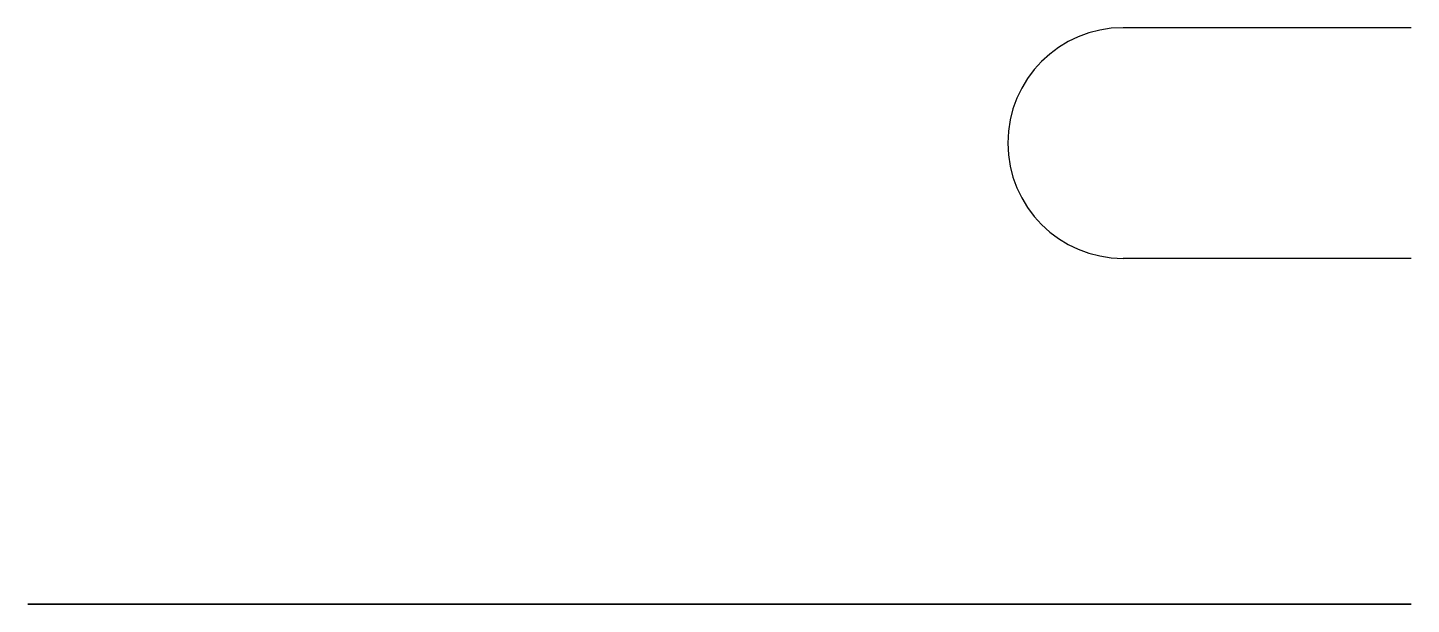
# Model space of a CAD drawing. Header units: inches. Extents: x 11.1 to 107.1, y 0 to 40.
import ezdxf

# ---------------------------------------------------------------- set-up
doc = ezdxf.new("R2010")
doc.units = ezdxf.units.IN
doc.header["$MEASUREMENT"] = 0

msp = doc.modelspace()

# ---------------------------------------------------------------- linework, layer by layer
for p, q in [((107.139, 40, -34.038), (87.139, 40, -34.038)), ((107.139, 24, -34.038), (87.139, 24, -34.038))]:
    msp.add_line(p, q)
at = {"extrusion": (0, -1, 0)}
msp.add_line((27.139, 0, -34.038), (27.139, 0, -6.038), dxfattribs=at)
msp.add_lwpolyline([(107.139, -50.038), (11.139, -50.038), (11.139, 13.962), (27.139, 13.962), (27.139, -34.038), (107.139, -34.038)], close=True, dxfattribs=at)
msp.add_polyline3d([(67.139, 0, -34.038), (67.139, 0, -6.038), (107.139, 0, -34.038)], close=True)
msp.add_arc((87.139, 32, -34.038), 8, 90, 270)
msp.add_rational_spline([(67.139, 0, -34.038), (67.139, 0, -20.038), (67.139, 0, -6.038), (63.139, 0, -6.038), (59.139, 0, -6.038), (59.139, 0, -18.038), (47.139, 0, -18.038), (35.139, 0, -18.038), (35.139, 0, -6.038), (31.139, 0, -6.038), (27.139, 0, -6.038), (27.139, 0, -20.038), (27.139, 0, -34.038), (47.139, 0, -34.038), (67.139, 0, -34.038)], [1, 1, 1, 1, 1, 0.707106781187, 1, 0.707106781187, 1, 1, 1, 1, 1, 1, 1], degree=2, knots=[0, 0, 0, 1, 1, 2, 2, 3.570796, 3.570796, 5.141593, 5.141593, 6.141593, 6.141593, 7.141593, 7.141593, 8.141593, 8.141593, 8.141593])

doc.saveas('drawing.dxf')
